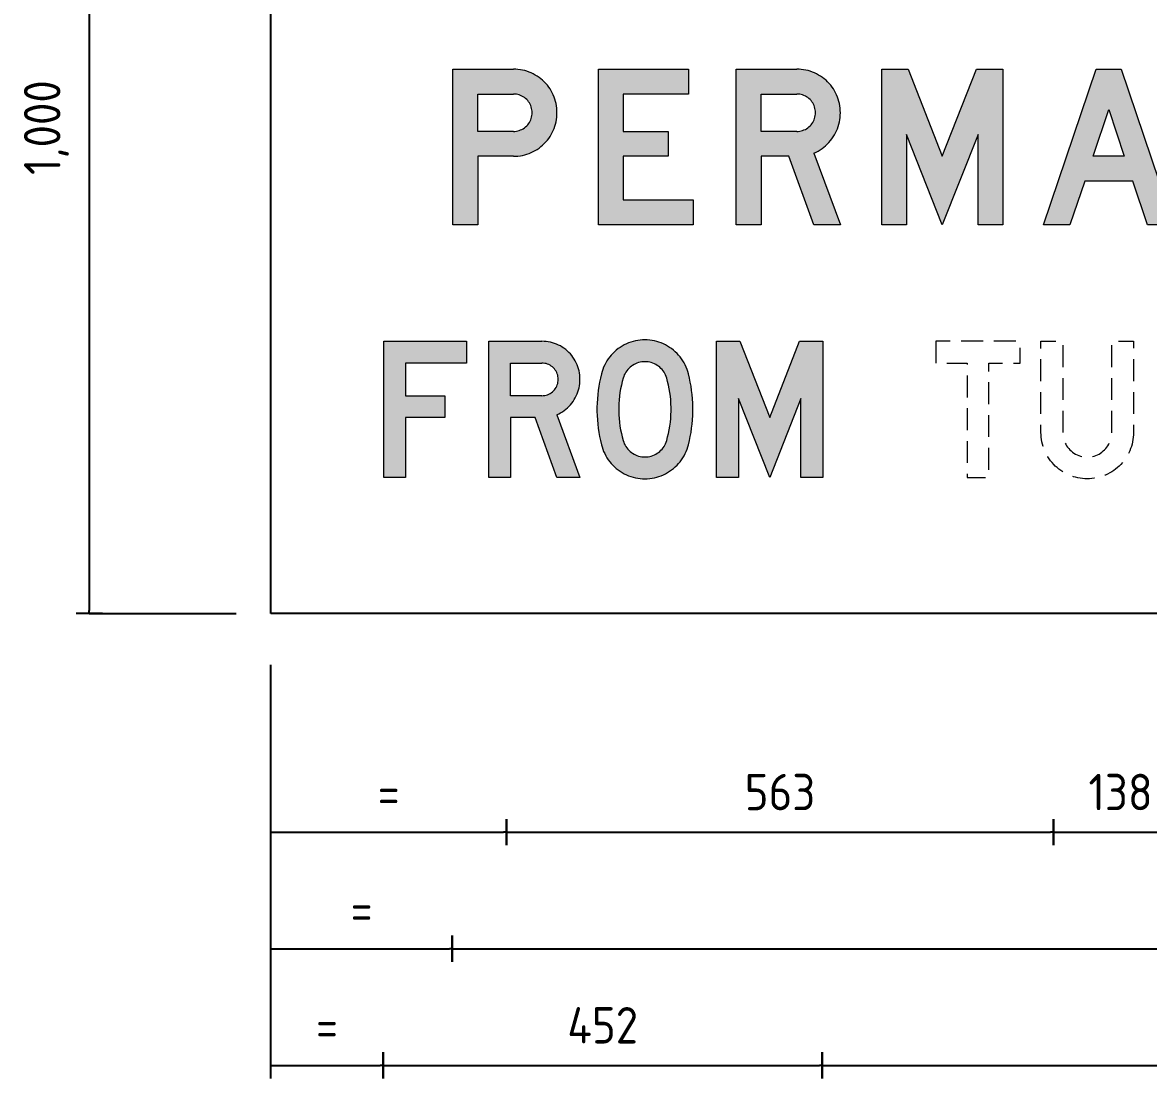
# Model space of a CAD drawing. Extents: x 0 to 420, y 0 to 297.
# Drawn here: x 94.7 to 171.9, y 147.6 to 220.1 of the extents above; entities that cross this region are included whole.
import ezdxf

# ---------------------------------------------------------------- set-up
doc = ezdxf.new("R2010")
doc.units = 0
doc.header["$LTSCALE"] = 12
doc.header["$MEASUREMENT"] = 0
doc.header["$PDSIZE"] = 4
doc.linetypes.add('HIDDEN2', pattern=[0.1875, 0.125, -0.0625])
doc.layers.get('0').update_dxf_attribs({"linetype": 'CONTINUOUS'})
doc.layers.get('DEFPOINTS').update_dxf_attribs({"linetype": 'CONTINUOUS'})
for name, color, linetype in [('L25', 1, 'CONTINUOUS'), ('L35', 3, 'CONTINUOUS'), ('T25', 1, 'CONTINUOUS')]:
    doc.layers.add(name, color=color, linetype=linetype)
doc.styles.add('ISO', font='iso')
doc.dimstyles.new('SIGNSDIM-15', dxfattribs={"dimtxt": 2.5, "dimasz": 0.2, "dimexe": 1.5, "dimexo": 2, "dimgap": 1.5, "dimtad": 1, "dimdec": 0, "dimlfac": 15, "dimrnd": 1, "dimdsep": 46, "dimlunit": 6, "dimtxsty": 'ISO', "dimblk": 'SGNDIM', "dimcen": 2.5, "dimse1": 1, "dimse2": 1, "dimadec": 0, "dimazin": 0, "dimtfac": 1, "dimtdec": 0, "dimtix": 1, "dimtmove": 0, "dimatfit": 3, "dimldrblk": 'SGNDIM', "dimfxl": 0, "dimtolj": 1, "dimtzin": 0, "dimarcsym": 0})

# ---------------------------------------------------------------- blocks, each defined once
blk = doc.blocks.new('SGNDIM')
for p, q in [((0, 4.5), (0, -4.5)), ((0, 0), (-1, 0))]:
    blk.add_line(p, q)
blk = doc.blocks.new('*D35')
at = {"layer": 'DEFPOINTS', "color": 0}
for p in [(143.294, 246.182), (99.294, 179.515), (143.294, 179.515)]:
    blk.add_point(p, dxfattribs=at)
at = {"layer": 'T25', "color": 0, "lineweight": -2}
blk.add_line((99.294, 245.982), (99.294, 179.715), dxfattribs=at)
at = {"layer": 'T25', "color": 0, "lineweight": -2, "xscale": 0.2, "yscale": 0.2, "zscale": 0.2}
for p, rotation in [((99.294, 246.182), 90), ((99.294, 179.515), 270)]:
    blk.add_blockref('SGNDIM', p, dxfattribs=dict(at, rotation=rotation))
at = {"layer": 'T25', "color": 0, "insert": (96.357, 212.849), "char_height": 2.5, "attachment_point": 5, "rotation": 90, "style": 'ISO'}
blk.add_mtext('\\A1;1,000', dxfattribs=at)
blk = doc.blocks.new('*D28')
at = {"layer": 'DEFPOINTS', "color": 0}
for p in [(111.75, 179.515), (127.912, 179.515), (127.912, 164.515)]:
    blk.add_point(p, dxfattribs=at)
at = {"layer": 'T25', "color": 0, "lineweight": -2}
blk.add_line((111.95, 164.515), (127.712, 164.515), dxfattribs=at)
at = {"layer": 'T25', "color": 0, "lineweight": -2, "xscale": 0.2, "yscale": 0.2, "zscale": 0.2, "rotation": 180}
blk.add_blockref('SGNDIM', (111.75, 164.515), dxfattribs=at)
at = {"layer": 'T25', "color": 0, "lineweight": -2, "xscale": 0.2, "yscale": 0.2, "zscale": 0.2}
blk.add_blockref('SGNDIM', (127.912, 164.515), dxfattribs=at)
at = {"layer": 'T25', "color": 0, "insert": (119.831, 167.265), "char_height": 2.5, "attachment_point": 5, "style": 'ISO'}
blk.add_mtext('\\A1;{\\Fiso;=}', dxfattribs=at)
blk = doc.blocks.new('*D25')
at = {"layer": 'DEFPOINTS', "color": 0}
for p in [(127.912, 179.515), (165.436, 179.515), (165.436, 164.515)]:
    blk.add_point(p, dxfattribs=at)
at = {"layer": 'T25', "color": 0, "lineweight": -2}
blk.add_line((128.112, 164.515), (165.236, 164.515), dxfattribs=at)
at = {"layer": 'T25', "color": 0, "lineweight": -2, "xscale": 0.2, "yscale": 0.2, "zscale": 0.2, "rotation": 180}
blk.add_blockref('SGNDIM', (127.912, 164.515), dxfattribs=at)
at = {"layer": 'T25', "color": 0, "lineweight": -2, "xscale": 0.2, "yscale": 0.2, "zscale": 0.2}
blk.add_blockref('SGNDIM', (165.436, 164.515), dxfattribs=at)
at = {"layer": 'T25', "color": 0, "insert": (146.674, 167.265), "char_height": 2.5, "attachment_point": 5, "style": 'ISO'}
blk.add_mtext('\\A1;563', dxfattribs=at)
blk = doc.blocks.new('*D30')
at = {"layer": 'DEFPOINTS', "color": 0}
for p in [(165.436, 179.515), (174.629, 179.515), (174.629, 164.515)]:
    blk.add_point(p, dxfattribs=at)
at = {"layer": 'T25', "color": 0, "lineweight": -2}
blk.add_line((165.636, 164.515), (174.429, 164.515), dxfattribs=at)
at = {"layer": 'T25', "color": 0, "lineweight": -2, "xscale": 0.2, "yscale": 0.2, "zscale": 0.2, "rotation": 180}
blk.add_blockref('SGNDIM', (165.436, 164.515), dxfattribs=at)
at = {"layer": 'T25', "color": 0, "lineweight": -2, "xscale": 0.2, "yscale": 0.2, "zscale": 0.2}
blk.add_blockref('SGNDIM', (174.629, 164.515), dxfattribs=at)
at = {"layer": 'T25', "color": 0, "insert": (170.033, 167.265), "char_height": 2.5, "attachment_point": 5, "style": 'ISO'}
blk.add_mtext('\\A1;138', dxfattribs=at)
blk = doc.blocks.new('*D27')
at = {"layer": 'DEFPOINTS', "color": 0}
for p in [(111.75, 179.515), (124.196, 179.515), (124.196, 156.515)]:
    blk.add_point(p, dxfattribs=at)
at = {"layer": 'T25', "color": 0, "lineweight": -2}
blk.add_line((111.95, 156.515), (123.996, 156.515), dxfattribs=at)
at = {"layer": 'T25', "color": 0, "lineweight": -2, "xscale": 0.2, "yscale": 0.2, "zscale": 0.2, "rotation": 180}
blk.add_blockref('SGNDIM', (111.75, 156.515), dxfattribs=at)
at = {"layer": 'T25', "color": 0, "lineweight": -2, "xscale": 0.2, "yscale": 0.2, "zscale": 0.2}
blk.add_blockref('SGNDIM', (124.196, 156.515), dxfattribs=at)
at = {"layer": 'T25', "color": 0, "insert": (117.973, 159.265), "char_height": 2.5, "attachment_point": 5, "style": 'ISO'}
blk.add_mtext('\\A1;{\\Fiso;=}', dxfattribs=at)
blk = doc.blocks.new('*D22')
at = {"layer": 'DEFPOINTS', "color": 0}
for p in [(124.196, 179.515), (232.637, 179.515), (232.637, 156.515)]:
    blk.add_point(p, dxfattribs=at)
at = {"layer": 'T25', "color": 0, "lineweight": -2}
blk.add_line((124.396, 156.515), (232.437, 156.515), dxfattribs=at)
at = {"layer": 'T25', "color": 0, "lineweight": -2, "xscale": 0.2, "yscale": 0.2, "zscale": 0.2, "rotation": 180}
blk.add_blockref('SGNDIM', (124.196, 156.515), dxfattribs=at)
at = {"layer": 'T25', "color": 0, "lineweight": -2, "xscale": 0.2, "yscale": 0.2, "zscale": 0.2}
blk.add_blockref('SGNDIM', (232.637, 156.515), dxfattribs=at)
at = {"layer": 'T25', "color": 0, "insert": (178.417, 159.453), "char_height": 2.5, "attachment_point": 5, "style": 'ISO'}
blk.add_mtext('\\A1;1,627', dxfattribs=at)
blk = doc.blocks.new('*D26')
at = {"layer": 'DEFPOINTS', "color": 0}
for p in [(111.75, 179.515), (119.449, 179.515), (119.449, 148.515)]:
    blk.add_point(p, dxfattribs=at)
at = {"layer": 'T25', "color": 0, "lineweight": -2}
blk.add_line((111.95, 148.515), (119.249, 148.515), dxfattribs=at)
at = {"layer": 'T25', "color": 0, "lineweight": -2, "xscale": 0.2, "yscale": 0.2, "zscale": 0.2, "rotation": 180}
blk.add_blockref('SGNDIM', (111.75, 148.515), dxfattribs=at)
at = {"layer": 'T25', "color": 0, "lineweight": -2, "xscale": 0.2, "yscale": 0.2, "zscale": 0.2}
blk.add_blockref('SGNDIM', (119.449, 148.515), dxfattribs=at)
at = {"layer": 'T25', "color": 0, "insert": (115.599, 151.265), "char_height": 2.5, "attachment_point": 5, "style": 'ISO'}
blk.add_mtext('\\A1;{\\Fiso;=}', dxfattribs=at)
blk = doc.blocks.new('*D24')
at = {"layer": 'DEFPOINTS', "color": 0}
for p in [(119.449, 179.515), (149.57, 179.515), (149.57, 148.515)]:
    blk.add_point(p, dxfattribs=at)
at = {"layer": 'T25', "color": 0, "lineweight": -2}
blk.add_line((119.649, 148.515), (149.37, 148.515), dxfattribs=at)
at = {"layer": 'T25', "color": 0, "lineweight": -2, "xscale": 0.2, "yscale": 0.2, "zscale": 0.2, "rotation": 180}
blk.add_blockref('SGNDIM', (119.449, 148.515), dxfattribs=at)
at = {"layer": 'T25', "color": 0, "lineweight": -2, "xscale": 0.2, "yscale": 0.2, "zscale": 0.2}
blk.add_blockref('SGNDIM', (149.57, 148.515), dxfattribs=at)
at = {"layer": 'T25', "color": 0, "insert": (134.51, 151.265), "char_height": 2.5, "attachment_point": 5, "style": 'ISO'}
blk.add_mtext('\\A1;452', dxfattribs=at)
blk = doc.blocks.new('*D29')
at = {"layer": 'DEFPOINTS', "color": 0}
for p in [(149.57, 179.515), (237.385, 148.515), (237.385, 148.515)]:
    blk.add_point(p, dxfattribs=at)
at = {"layer": 'T25', "color": 0, "lineweight": -2}
blk.add_line((149.77, 148.515), (237.185, 148.515), dxfattribs=at)
at = {"layer": 'T25', "color": 0, "lineweight": -2, "xscale": 0.2, "yscale": 0.2, "zscale": 0.2, "rotation": 180}
blk.add_blockref('SGNDIM', (149.57, 148.515), dxfattribs=at)
at = {"layer": 'T25', "color": 0, "lineweight": -2, "xscale": 0.2, "yscale": 0.2, "zscale": 0.2}
blk.add_blockref('SGNDIM', (237.385, 148.515), dxfattribs=at)
at = {"layer": 'T25', "color": 0, "insert": (193.477, 151.265), "char_height": 2.5, "attachment_point": 5, "style": 'ISO'}
blk.add_mtext('\\A1;{\\Fiso;VARIES}', dxfattribs=at)

msp = doc.modelspace()

# ---------------------------------------------------------------- hatches: boundary and pattern name
at = {"layer": 'L25'}
h = msp.add_hatch(color=256, dxfattribs=at)
h.paths.add_polyline_path([(134.212, 216.856), (140.396, 216.856), (140.396, 215.146), (135.922, 215.146), (135.922, 212.59), (139.008, 212.59), (139.008, 210.88), (135.922, 210.88), (135.922, 207.895), (140.718, 207.895), (140.718, 206.185), (134.212, 206.185)])
h.paths.add_polyline_path([(153.647, 216.856), (155.458, 216.856), (157.805, 210.88), (160.153, 216.856), (161.964, 216.856), (161.964, 206.185), (160.26, 206.185), (160.26, 212.376), (157.805, 206.185), (155.356, 212.376), (155.356, 206.185), (153.647, 206.185)])
h.paths.add_polyline_path([(170.287, 210.88), (168.154, 210.88), (169.22, 214.079)], flags=16)
h.paths.add_polyline_path([(164.746, 206.185), (168.368, 216.856), (170.072, 216.856), (173.695, 206.185), (171.884, 206.185), (170.871, 209.176), (167.57, 209.176), (166.557, 206.185)])
h.paths.add_polyline_path([(176.477, 216.856), (178.294, 216.856), (181.917, 209.706), (181.917, 216.856), (183.621, 216.856), (183.621, 206.185), (181.809, 206.185), (178.187, 213.335), (178.187, 206.185), (176.477, 206.185)])
h.paths.add_polyline_path([(187.309, 216.856), (193.493, 216.856), (193.493, 215.146), (189.018, 215.146), (189.018, 212.59), (192.105, 212.59), (192.105, 210.88), (189.018, 210.88), (189.018, 207.895), (193.815, 207.895), (193.815, 206.185), (187.309, 206.185)])
h.paths.add_polyline_path([(196.764, 216.856), (198.575, 216.856), (202.203, 209.706), (202.203, 216.856), (203.907, 216.856), (203.907, 206.185), (202.096, 206.185), (198.468, 213.335), (198.468, 206.185), (196.764, 206.185)])
h.paths.add_polyline_path([(206.517, 216.856), (206.517, 215.146), (208.971, 215.146), (208.971, 206.185), (210.675, 206.185), (210.675, 215.146), (213.124, 215.146), (213.124, 216.856)])
h.paths.add_polyline_path([(215.632, 216.856), (217.336, 216.856), (217.336, 207.895), (222.132, 207.895), (222.132, 206.185), (215.632, 206.185)])
h.paths.add_polyline_path([(223.664, 216.856), (225.689, 216.856), (228.144, 212.906), (230.593, 216.856), (232.618, 216.856), (228.996, 210.987), (228.996, 206.185), (227.292, 206.185), (227.292, 210.987)])
h.paths.add_polyline_path([(128.391, 212.59), (125.942, 212.59), (125.942, 215.146), (128.391, 215.146), (128.492, 215.146), (128.594, 215.134), (128.689, 215.116), (128.784, 215.086), (128.88, 215.051), (128.975, 215.009), (129.058, 214.961), (129.142, 214.908), (129.225, 214.842), (129.297, 214.777), (129.368, 214.699), (129.428, 214.622), (129.481, 214.538), (129.535, 214.449), (129.577, 214.359), (129.606, 214.264), (129.636, 214.169), (129.654, 214.068), (129.666, 213.966), (129.672, 213.865), (129.666, 213.77), (129.654, 213.668), (129.636, 213.567), (129.606, 213.472), (129.577, 213.376), (129.535, 213.287), (129.481, 213.198), (129.428, 213.114), (129.368, 213.037), (129.297, 212.959), (129.225, 212.894), (129.142, 212.828), (129.058, 212.775), (128.975, 212.727), (128.88, 212.685), (128.784, 212.65), (128.689, 212.62), (128.594, 212.602), (128.492, 212.59)], flags=16)
h.paths.add_polyline_path([(128.391, 210.88), (125.942, 210.88), (125.942, 206.185), (124.232, 206.185), (124.232, 216.856), (128.391, 216.856), (128.546, 216.85), (128.701, 216.838), (128.862, 216.82), (129.011, 216.79), (129.166, 216.755), (129.315, 216.713), (129.463, 216.659), (129.606, 216.6), (129.749, 216.534), (129.886, 216.457), (130.018, 216.379), (130.149, 216.29), (130.274, 216.195), (130.393, 216.093), (130.506, 215.986), (130.613, 215.873), (130.715, 215.754), (130.81, 215.629), (130.899, 215.497), (130.983, 215.366), (131.054, 215.223), (131.12, 215.086), (131.179, 214.937), (131.233, 214.794), (131.275, 214.64), (131.31, 214.491), (131.34, 214.336), (131.358, 214.181), (131.37, 214.026), (131.376, 213.865), (131.37, 213.71), (131.358, 213.555), (131.34, 213.4), (131.31, 213.245), (131.275, 213.09), (131.233, 212.942), (131.179, 212.793), (131.12, 212.65), (131.054, 212.507), (130.983, 212.37), (130.899, 212.238), (130.81, 212.107), (130.715, 211.982), (130.613, 211.863), (130.506, 211.75), (130.393, 211.643), (130.274, 211.541), (130.149, 211.446), (130.018, 211.357), (129.886, 211.279), (129.749, 211.202), (129.606, 211.136), (129.463, 211.077), (129.315, 211.023), (129.166, 210.981), (129.011, 210.946), (128.862, 210.916), (128.701, 210.898), (128.546, 210.886)])
h.paths.add_polyline_path([(147.826, 212.59), (145.371, 212.59), (145.371, 215.146), (147.826, 215.146), (147.927, 215.146), (148.028, 215.134), (148.124, 215.116), (148.219, 215.086), (148.314, 215.051), (148.41, 215.009), (148.493, 214.961), (148.576, 214.908), (148.66, 214.842), (148.731, 214.777), (148.803, 214.699), (148.862, 214.622), (148.916, 214.538), (148.97, 214.449), (149.011, 214.359), (149.041, 214.264), (149.071, 214.169), (149.089, 214.068), (149.101, 213.966), (149.107, 213.865), (149.101, 213.77), (149.089, 213.668), (149.071, 213.567), (149.041, 213.472), (149.011, 213.376), (148.97, 213.287), (148.916, 213.198), (148.862, 213.114), (148.803, 213.037), (148.731, 212.959), (148.66, 212.894), (148.576, 212.828), (148.493, 212.775), (148.41, 212.727), (148.314, 212.685), (148.219, 212.65), (148.124, 212.62), (148.028, 212.602), (147.927, 212.59)], flags=16)
h.paths.add_polyline_path([(148.999, 211.095), (150.811, 206.185), (148.999, 206.185), (147.289, 210.88), (145.371, 210.88), (145.371, 206.185), (143.667, 206.185), (143.667, 216.856), (147.826, 216.856), (147.981, 216.85), (148.135, 216.838), (148.29, 216.82), (148.445, 216.79), (148.6, 216.755), (148.749, 216.713), (148.898, 216.659), (149.041, 216.6), (149.184, 216.534), (149.321, 216.457), (149.452, 216.379), (149.583, 216.29), (149.708, 216.195), (149.828, 216.093), (149.941, 215.986), (150.048, 215.873), (150.149, 215.754), (150.245, 215.629), (150.334, 215.497), (150.417, 215.366), (150.489, 215.223), (150.554, 215.086), (150.614, 214.937), (150.668, 214.794), (150.709, 214.64), (150.745, 214.491), (150.775, 214.336), (150.793, 214.181), (150.805, 214.026), (150.811, 213.865), (150.805, 213.71), (150.793, 213.549), (150.775, 213.388), (150.745, 213.233), (150.709, 213.079), (150.662, 212.924), (150.608, 212.775), (150.548, 212.632), (150.477, 212.483), (150.399, 212.346), (150.316, 212.209), (150.227, 212.078), (150.131, 211.953), (150.024, 211.833), (149.917, 211.714), (149.798, 211.607), (149.679, 211.506), (149.553, 211.41), (149.416, 211.321), (149.285, 211.238), (149.142, 211.16)])
h = msp.add_hatch(color=256, dxfattribs=at)
h.paths.add_polyline_path([(119.49, 198.19), (125.18, 198.19), (125.18, 196.694), (120.979, 196.694), (120.979, 194.454), (123.684, 194.454), (123.684, 192.965), (120.979, 192.965), (120.979, 188.854), (119.49, 188.854)])
h.paths.add_polyline_path([(142.327, 198.19), (143.911, 198.19), (145.967, 192.965), (148.016, 198.19), (149.601, 198.19), (149.601, 188.854), (148.112, 188.854), (148.112, 194.27), (145.967, 188.854), (143.822, 194.27), (143.822, 188.854), (142.327, 188.854)])
h.paths.add_polyline_path([(130.339, 194.454), (128.194, 194.454), (128.194, 196.694), (130.339, 196.694), (130.435, 196.688), (130.536, 196.676), (130.631, 196.659), (130.721, 196.629), (130.816, 196.593), (130.899, 196.545), (130.983, 196.492), (131.06, 196.432), (131.132, 196.367), (131.197, 196.295), (131.257, 196.218), (131.31, 196.134), (131.358, 196.051), (131.394, 195.962), (131.424, 195.866), (131.441, 195.771), (131.453, 195.676), (131.459, 195.574), (131.453, 195.479), (131.441, 195.378), (131.424, 195.282), (131.394, 195.193), (131.358, 195.104), (131.31, 195.014), (131.257, 194.931), (131.197, 194.853), (131.132, 194.782), (131.06, 194.716), (130.983, 194.657), (130.899, 194.603), (130.816, 194.555), (130.721, 194.52), (130.631, 194.49), (130.536, 194.472), (130.435, 194.46)], flags=16)
h.paths.add_polyline_path([(131.364, 193.149), (132.949, 188.854), (131.364, 188.854), (129.875, 192.965), (128.194, 192.965), (128.194, 188.854), (126.705, 188.854), (126.705, 198.19), (130.339, 198.19), (130.488, 198.184), (130.631, 198.172), (130.78, 198.154), (130.923, 198.124), (131.066, 198.089), (131.203, 198.047), (131.34, 197.993), (131.477, 197.934), (131.608, 197.868), (131.733, 197.791), (131.853, 197.713), (131.972, 197.624), (132.085, 197.528), (132.192, 197.427), (132.293, 197.32), (132.383, 197.207), (132.472, 197.094), (132.556, 196.968), (132.627, 196.843), (132.699, 196.712), (132.758, 196.575), (132.806, 196.438), (132.853, 196.301), (132.889, 196.158), (132.919, 196.015), (132.937, 195.866), (132.949, 195.723), (132.949, 195.574), (132.949, 195.431), (132.937, 195.282), (132.913, 195.139), (132.889, 194.996), (132.853, 194.853), (132.812, 194.716), (132.758, 194.579), (132.699, 194.442), (132.633, 194.311), (132.562, 194.186), (132.478, 194.061), (132.395, 193.948), (132.299, 193.835), (132.204, 193.727), (132.097, 193.626), (131.99, 193.531), (131.87, 193.441), (131.751, 193.358), (131.626, 193.28), (131.495, 193.209)])
h.paths.add_polyline_path([(137.405, 196.79), (137.298, 196.784), (137.185, 196.772), (137.078, 196.754), (136.97, 196.724), (136.863, 196.688), (136.762, 196.647), (136.661, 196.593), (136.565, 196.539), (136.476, 196.474), (136.392, 196.408), (136.309, 196.331), (136.232, 196.248), (136.166, 196.164), (136.101, 196.069), (136.041, 195.973), (135.993, 195.878), (135.952, 195.771), (135.916, 195.67), (135.85, 195.419), (135.791, 195.175), (135.737, 194.919), (135.695, 194.669), (135.666, 194.418), (135.636, 194.162), (135.618, 193.906), (135.612, 193.65), (135.612, 193.394), (135.618, 193.138), (135.636, 192.881), (135.666, 192.631), (135.695, 192.375), (135.737, 192.125), (135.791, 191.868), (135.85, 191.624), (135.916, 191.374), (135.952, 191.273), (135.993, 191.165), (136.041, 191.07), (136.101, 190.975), (136.166, 190.879), (136.232, 190.796), (136.309, 190.713), (136.392, 190.635), (136.476, 190.57), (136.565, 190.504), (136.661, 190.45), (136.762, 190.397), (136.863, 190.355), (136.97, 190.319), (137.078, 190.29), (137.185, 190.272), (137.298, 190.26), (137.405, 190.254), (137.519, 190.26), (137.632, 190.272), (137.739, 190.29), (137.846, 190.319), (137.953, 190.355), (138.055, 190.397), (138.15, 190.45), (138.245, 190.504), (138.341, 190.57), (138.424, 190.635), (138.508, 190.713), (138.585, 190.796), (138.651, 190.879), (138.716, 190.975), (138.77, 191.07), (138.823, 191.165), (138.865, 191.273), (138.901, 191.374), (138.966, 191.624), (139.026, 191.868), (139.074, 192.125), (139.121, 192.375), (139.151, 192.631), (139.175, 192.881), (139.193, 193.138), (139.205, 193.394), (139.205, 193.65), (139.193, 193.906), (139.175, 194.162), (139.151, 194.418), (139.121, 194.669), (139.074, 194.919), (139.026, 195.175), (138.966, 195.419), (138.901, 195.67), (138.865, 195.771), (138.823, 195.878), (138.77, 195.973), (138.716, 196.069), (138.651, 196.164), (138.585, 196.248), (138.508, 196.331), (138.424, 196.408), (138.341, 196.474), (138.245, 196.539), (138.15, 196.593), (138.055, 196.647), (137.953, 196.688), (137.846, 196.724), (137.739, 196.754), (137.632, 196.772), (137.519, 196.784)], flags=16)
h.paths.add_polyline_path([(137.405, 198.279), (137.244, 198.279), (137.084, 198.267), (136.917, 198.243), (136.762, 198.214), (136.601, 198.178), (136.446, 198.13), (136.291, 198.077), (136.136, 198.011), (135.993, 197.94), (135.85, 197.862), (135.713, 197.773), (135.576, 197.683), (135.445, 197.582), (135.326, 197.475), (135.207, 197.362), (135.094, 197.242), (134.992, 197.117), (134.897, 196.986), (134.802, 196.849), (134.718, 196.706), (134.647, 196.563), (134.575, 196.414), (134.516, 196.259), (134.468, 196.105), (134.42, 195.95), (134.355, 195.67), (134.295, 195.384), (134.248, 195.104), (134.206, 194.818), (134.17, 194.532), (134.146, 194.24), (134.128, 193.954), (134.117, 193.668), (134.117, 193.376), (134.128, 193.09), (134.146, 192.804), (134.17, 192.512), (134.206, 192.226), (134.248, 191.94), (134.295, 191.66), (134.355, 191.374), (134.42, 191.094), (134.468, 190.939), (134.516, 190.784), (134.575, 190.629), (134.647, 190.48), (134.718, 190.337), (134.802, 190.194), (134.897, 190.057), (134.992, 189.926), (135.094, 189.801), (135.207, 189.682), (135.326, 189.569), (135.445, 189.461), (135.576, 189.36), (135.713, 189.271), (135.85, 189.181), (135.993, 189.104), (136.136, 189.033), (136.291, 188.967), (136.446, 188.913), (136.601, 188.866), (136.762, 188.83), (136.917, 188.8), (137.084, 188.776), (137.244, 188.764), (137.405, 188.764), (137.572, 188.764), (137.733, 188.776), (137.894, 188.8), (138.055, 188.83), (138.216, 188.866), (138.37, 188.913), (138.525, 188.967), (138.674, 189.033), (138.823, 189.104), (138.966, 189.181), (139.103, 189.271), (139.24, 189.36), (139.365, 189.461), (139.491, 189.569), (139.61, 189.682), (139.717, 189.801), (139.824, 189.926), (139.92, 190.057), (140.009, 190.194), (140.092, 190.337), (140.17, 190.48), (140.235, 190.629), (140.295, 190.784), (140.349, 190.939), (140.39, 191.094), (140.462, 191.374), (140.521, 191.66), (140.569, 191.94), (140.611, 192.226), (140.646, 192.512), (140.67, 192.804), (140.688, 193.09), (140.694, 193.376), (140.694, 193.668), (140.688, 193.954), (140.67, 194.24), (140.646, 194.532), (140.611, 194.818), (140.569, 195.104), (140.521, 195.384), (140.462, 195.67), (140.39, 195.95), (140.349, 196.105), (140.295, 196.259), (140.235, 196.414), (140.17, 196.563), (140.092, 196.706), (140.009, 196.849), (139.92, 196.986), (139.824, 197.117), (139.717, 197.242), (139.61, 197.362), (139.491, 197.475), (139.365, 197.582), (139.24, 197.683), (139.103, 197.773), (138.966, 197.862), (138.823, 197.94), (138.674, 198.011), (138.525, 198.077), (138.37, 198.13), (138.216, 198.178), (138.055, 198.214), (137.894, 198.243), (137.733, 198.267), (137.572, 198.279)])

# ---------------------------------------------------------------- linework, layer by layer
at = {"color": 3, "lineweight": 0}
for points in [[(124.232, 216.856), (128.391, 216.856)], [(128.391, 210.88), (125.942, 210.88), (125.942, 206.185), (124.232, 206.185), (124.232, 216.856)], [(131.376, 213.865), (131.37, 214.026), (131.358, 214.181), (131.34, 214.336), (131.31, 214.491), (131.275, 214.64), (131.233, 214.794), (131.179, 214.937), (131.12, 215.086), (131.054, 215.223), (130.983, 215.366), (130.899, 215.497), (130.81, 215.629), (130.715, 215.754), (130.613, 215.873), (130.506, 215.986), (130.393, 216.093), (130.274, 216.195), (130.149, 216.29), (130.018, 216.379), (129.886, 216.457), (129.749, 216.534), (129.606, 216.6), (129.463, 216.659), (129.315, 216.713), (129.166, 216.755), (129.011, 216.79), (128.862, 216.82), (128.701, 216.838), (128.546, 216.85), (128.391, 216.856)], [(134.212, 216.856), (140.396, 216.856), (140.396, 215.146), (135.922, 215.146), (135.922, 212.59), (139.008, 212.59), (139.008, 210.88), (135.922, 210.88), (135.922, 207.895), (140.718, 207.895), (140.718, 206.185), (134.212, 206.185), (134.212, 216.856), (134.212, 216.856)], [(143.667, 216.856), (147.826, 216.856)], [(148.999, 211.095), (150.811, 206.185), (148.999, 206.185), (147.289, 210.88), (145.371, 210.88), (145.371, 206.185), (143.667, 206.185), (143.667, 216.856)], [(150.811, 213.865), (150.805, 214.026), (150.793, 214.181), (150.775, 214.336), (150.745, 214.491), (150.709, 214.64), (150.668, 214.794), (150.614, 214.937), (150.554, 215.086), (150.489, 215.223), (150.417, 215.366), (150.334, 215.497), (150.245, 215.629), (150.149, 215.754), (150.048, 215.873), (149.941, 215.986), (149.828, 216.093), (149.708, 216.195), (149.583, 216.29), (149.452, 216.379), (149.321, 216.457), (149.184, 216.534), (149.041, 216.6), (148.898, 216.659), (148.749, 216.713), (148.6, 216.755), (148.445, 216.79), (148.29, 216.82), (148.135, 216.838), (147.981, 216.85), (147.826, 216.856)], [(153.647, 216.856), (155.458, 216.856), (157.805, 210.88), (160.153, 216.856), (161.964, 216.856), (161.964, 206.185), (160.26, 206.185), (160.26, 212.376), (157.805, 206.185), (155.356, 212.376), (155.356, 206.185), (153.647, 206.185), (153.647, 216.856), (153.647, 216.856)], [(164.746, 206.185), (168.368, 216.856), (170.072, 216.856), (173.695, 206.185), (171.884, 206.185), (170.871, 209.176), (167.57, 209.176), (166.557, 206.185), (164.746, 206.185), (164.746, 206.185)], [(125.942, 215.146), (128.391, 215.146)], [(128.391, 212.59), (125.942, 212.59), (125.942, 215.146)], [(129.672, 213.865), (129.666, 213.966), (129.654, 214.068), (129.636, 214.169), (129.606, 214.264), (129.577, 214.359), (129.535, 214.449), (129.481, 214.538), (129.428, 214.622), (129.368, 214.699), (129.297, 214.777), (129.225, 214.842), (129.142, 214.908), (129.058, 214.961), (128.975, 215.009), (128.88, 215.051), (128.784, 215.086), (128.689, 215.116), (128.594, 215.134), (128.492, 215.146), (128.391, 215.146)], [(145.371, 215.146), (147.826, 215.146)], [(147.826, 212.59), (145.371, 212.59), (145.371, 215.146)], [(149.107, 213.865), (149.101, 213.966), (149.089, 214.068), (149.071, 214.169), (149.041, 214.264), (149.011, 214.359), (148.97, 214.449), (148.916, 214.538), (148.862, 214.622), (148.803, 214.699), (148.731, 214.777), (148.66, 214.842), (148.576, 214.908), (148.493, 214.961), (148.41, 215.009), (148.314, 215.051), (148.219, 215.086), (148.124, 215.116), (148.028, 215.134), (147.927, 215.146), (147.826, 215.146)], [(170.287, 210.88), (168.154, 210.88), (169.22, 214.079), (170.287, 210.88), (170.287, 210.88)], [(128.391, 210.88), (128.546, 210.886), (128.701, 210.898), (128.862, 210.916), (129.011, 210.946), (129.166, 210.981), (129.315, 211.023), (129.463, 211.077), (129.606, 211.136), (129.749, 211.202), (129.886, 211.279), (130.018, 211.357), (130.149, 211.446), (130.274, 211.541), (130.393, 211.643), (130.506, 211.75), (130.613, 211.863), (130.715, 211.982), (130.81, 212.107), (130.899, 212.238), (130.983, 212.37), (131.054, 212.507), (131.12, 212.65), (131.179, 212.793), (131.233, 212.942), (131.275, 213.09), (131.31, 213.245), (131.34, 213.4), (131.358, 213.555), (131.37, 213.71), (131.376, 213.865)], [(128.391, 212.59), (128.492, 212.59), (128.594, 212.602), (128.689, 212.62), (128.784, 212.65), (128.88, 212.685), (128.975, 212.727), (129.058, 212.775), (129.142, 212.828), (129.225, 212.894), (129.297, 212.959), (129.368, 213.037), (129.428, 213.114), (129.481, 213.198), (129.535, 213.287), (129.577, 213.376), (129.606, 213.472), (129.636, 213.567), (129.654, 213.668), (129.666, 213.77), (129.672, 213.865)], [(147.826, 212.59), (147.927, 212.59), (148.028, 212.602), (148.124, 212.62), (148.219, 212.65), (148.314, 212.685), (148.41, 212.727), (148.493, 212.775), (148.576, 212.828), (148.66, 212.894), (148.731, 212.959), (148.803, 213.037), (148.862, 213.114), (148.916, 213.198), (148.97, 213.287), (149.011, 213.376), (149.041, 213.472), (149.071, 213.567), (149.089, 213.668), (149.101, 213.77), (149.107, 213.865)], [(148.999, 211.095), (149.142, 211.16), (149.285, 211.238), (149.416, 211.321), (149.553, 211.41), (149.679, 211.506), (149.798, 211.607), (149.917, 211.714), (150.024, 211.833), (150.131, 211.953), (150.227, 212.078), (150.316, 212.209), (150.399, 212.346), (150.477, 212.483), (150.548, 212.632), (150.608, 212.775), (150.662, 212.924), (150.709, 213.079), (150.745, 213.233), (150.775, 213.388), (150.793, 213.549), (150.805, 213.71), (150.811, 213.865)], [(119.49, 198.19), (125.18, 198.19), (125.18, 196.694), (120.979, 196.694), (120.979, 194.454), (123.684, 194.454), (123.684, 192.965), (120.979, 192.965), (120.979, 188.854), (119.49, 188.854), (119.49, 198.19), (119.49, 198.19)], [(126.705, 198.19), (130.339, 198.19)], [(131.364, 193.149), (132.949, 188.854), (131.364, 188.854), (129.875, 192.965), (128.194, 192.965), (128.194, 188.854), (126.705, 188.854), (126.705, 198.19)], [(132.949, 195.574), (132.949, 195.723), (132.937, 195.866), (132.919, 196.015), (132.889, 196.158), (132.853, 196.301), (132.806, 196.438), (132.758, 196.575), (132.699, 196.712), (132.627, 196.843), (132.556, 196.968), (132.472, 197.094), (132.383, 197.207), (132.293, 197.32), (132.192, 197.427), (132.085, 197.528), (131.972, 197.624), (131.853, 197.713), (131.733, 197.791), (131.608, 197.868), (131.477, 197.934), (131.34, 197.993), (131.203, 198.047), (131.066, 198.089), (130.923, 198.124), (130.78, 198.154), (130.631, 198.172), (130.488, 198.184), (130.339, 198.19)], [(137.405, 198.279), (137.244, 198.279), (137.084, 198.267), (136.917, 198.243), (136.762, 198.214), (136.601, 198.178), (136.446, 198.13), (136.291, 198.077), (136.136, 198.011), (135.993, 197.94), (135.85, 197.862), (135.713, 197.773), (135.576, 197.683), (135.445, 197.582), (135.326, 197.475), (135.207, 197.362), (135.094, 197.242), (134.992, 197.117), (134.897, 196.986), (134.802, 196.849), (134.718, 196.706), (134.647, 196.563), (134.575, 196.414), (134.516, 196.259), (134.468, 196.105), (134.42, 195.95)], [(140.39, 195.95), (140.349, 196.105), (140.295, 196.259), (140.235, 196.414), (140.17, 196.563), (140.092, 196.706), (140.009, 196.849), (139.92, 196.986), (139.824, 197.117), (139.717, 197.242), (139.61, 197.362), (139.491, 197.475), (139.365, 197.582), (139.24, 197.683), (139.103, 197.773), (138.966, 197.862), (138.823, 197.94), (138.674, 198.011), (138.525, 198.077), (138.37, 198.13), (138.216, 198.178), (138.055, 198.214), (137.894, 198.243), (137.733, 198.267), (137.572, 198.279), (137.405, 198.279)], [(142.327, 198.19), (143.911, 198.19), (145.967, 192.965), (148.016, 198.19), (149.601, 198.19), (149.601, 188.854), (148.112, 188.854), (148.112, 194.27), (145.967, 188.854), (143.822, 194.27), (143.822, 188.854), (142.327, 188.854), (142.327, 198.19), (142.327, 198.19)], [(128.194, 196.694), (130.339, 196.694)], [(130.339, 194.454), (128.194, 194.454), (128.194, 196.694)], [(131.459, 195.574), (131.453, 195.676), (131.441, 195.771), (131.424, 195.866), (131.394, 195.962), (131.358, 196.051), (131.31, 196.134), (131.257, 196.218), (131.197, 196.295), (131.132, 196.367), (131.06, 196.432), (130.983, 196.492), (130.899, 196.545), (130.816, 196.593), (130.721, 196.629), (130.631, 196.659), (130.536, 196.676), (130.435, 196.688), (130.339, 196.694)], [(137.405, 196.79), (137.298, 196.784), (137.185, 196.772), (137.078, 196.754), (136.97, 196.724), (136.863, 196.688), (136.762, 196.647), (136.661, 196.593), (136.565, 196.539), (136.476, 196.474), (136.392, 196.408), (136.309, 196.331), (136.232, 196.248), (136.166, 196.164), (136.101, 196.069), (136.041, 195.973), (135.993, 195.878), (135.952, 195.771), (135.916, 195.67)], [(138.901, 195.67), (138.865, 195.771), (138.823, 195.878), (138.77, 195.973), (138.716, 196.069), (138.651, 196.164), (138.585, 196.248), (138.508, 196.331), (138.424, 196.408), (138.341, 196.474), (138.245, 196.539), (138.15, 196.593), (138.055, 196.647), (137.953, 196.688), (137.846, 196.724), (137.739, 196.754), (137.632, 196.772), (137.519, 196.784), (137.405, 196.79)], [(130.339, 194.454), (130.435, 194.46), (130.536, 194.472), (130.631, 194.49), (130.721, 194.52), (130.816, 194.555), (130.899, 194.603), (130.983, 194.657), (131.06, 194.716), (131.132, 194.782), (131.197, 194.853), (131.257, 194.931), (131.31, 195.014), (131.358, 195.104), (131.394, 195.193), (131.424, 195.282), (131.441, 195.378), (131.453, 195.479), (131.459, 195.574)], [(131.364, 193.149), (131.495, 193.209), (131.626, 193.28), (131.751, 193.358), (131.87, 193.441), (131.99, 193.531), (132.097, 193.626), (132.204, 193.727), (132.299, 193.835), (132.395, 193.948), (132.478, 194.061), (132.562, 194.186), (132.633, 194.311), (132.699, 194.442), (132.758, 194.579), (132.812, 194.716), (132.853, 194.853), (132.889, 194.996), (132.913, 195.139), (132.937, 195.282), (132.949, 195.431), (132.949, 195.574)], [(134.42, 195.95), (134.355, 195.67), (134.295, 195.384), (134.248, 195.104), (134.206, 194.818), (134.17, 194.532), (134.146, 194.24), (134.128, 193.954), (134.117, 193.668), (134.117, 193.376), (134.128, 193.09), (134.146, 192.804), (134.17, 192.512), (134.206, 192.226), (134.248, 191.94), (134.295, 191.66), (134.355, 191.374), (134.42, 191.094)], [(135.916, 195.67), (135.85, 195.419), (135.791, 195.175), (135.737, 194.919), (135.695, 194.669), (135.666, 194.418), (135.636, 194.162), (135.618, 193.906), (135.612, 193.65), (135.612, 193.394), (135.618, 193.138), (135.636, 192.881), (135.666, 192.631), (135.695, 192.375), (135.737, 192.125), (135.791, 191.868), (135.85, 191.624), (135.916, 191.374)], [(138.901, 191.374), (138.966, 191.624), (139.026, 191.868), (139.074, 192.125), (139.121, 192.375), (139.151, 192.631), (139.175, 192.881), (139.193, 193.138), (139.205, 193.394), (139.205, 193.65), (139.193, 193.906), (139.175, 194.162), (139.151, 194.418), (139.121, 194.669), (139.074, 194.919), (139.026, 195.175), (138.966, 195.419), (138.901, 195.67)], [(140.39, 191.094), (140.462, 191.374), (140.521, 191.66), (140.569, 191.94), (140.611, 192.226), (140.646, 192.512), (140.67, 192.804), (140.688, 193.09), (140.694, 193.376), (140.694, 193.668), (140.688, 193.954), (140.67, 194.24), (140.646, 194.532), (140.611, 194.818), (140.569, 195.104), (140.521, 195.384), (140.462, 195.67), (140.39, 195.95)], [(134.42, 191.094), (134.468, 190.939), (134.516, 190.784), (134.575, 190.629), (134.647, 190.48), (134.718, 190.337), (134.802, 190.194), (134.897, 190.057), (134.992, 189.926), (135.094, 189.801), (135.207, 189.682), (135.326, 189.569), (135.445, 189.461), (135.576, 189.36), (135.713, 189.271), (135.85, 189.181), (135.993, 189.104), (136.136, 189.033), (136.291, 188.967), (136.446, 188.913), (136.601, 188.866), (136.762, 188.83), (136.917, 188.8), (137.084, 188.776), (137.244, 188.764), (137.405, 188.764)], [(135.916, 191.374), (135.952, 191.273), (135.993, 191.165), (136.041, 191.07), (136.101, 190.975), (136.166, 190.879), (136.232, 190.796), (136.309, 190.713), (136.392, 190.635), (136.476, 190.57), (136.565, 190.504), (136.661, 190.45), (136.762, 190.397), (136.863, 190.355), (136.97, 190.319), (137.078, 190.29), (137.185, 190.272), (137.298, 190.26), (137.405, 190.254)], [(137.405, 190.254), (137.519, 190.26), (137.632, 190.272), (137.739, 190.29), (137.846, 190.319), (137.953, 190.355), (138.055, 190.397), (138.15, 190.45), (138.245, 190.504), (138.341, 190.57), (138.424, 190.635), (138.508, 190.713), (138.585, 190.796), (138.651, 190.879), (138.716, 190.975), (138.77, 191.07), (138.823, 191.165), (138.865, 191.273), (138.901, 191.374)], [(137.405, 188.764), (137.572, 188.764), (137.733, 188.776), (137.894, 188.8), (138.055, 188.83), (138.216, 188.866), (138.37, 188.913), (138.525, 188.967), (138.674, 189.033), (138.823, 189.104), (138.966, 189.181), (139.103, 189.271), (139.24, 189.36), (139.365, 189.461), (139.491, 189.569), (139.61, 189.682), (139.717, 189.801), (139.824, 189.926), (139.92, 190.057), (140.009, 190.194), (140.092, 190.337), (140.17, 190.48), (140.235, 190.629), (140.295, 190.784), (140.349, 190.939), (140.39, 191.094)]]:
    msp.add_lwpolyline(points, dxfattribs=at)
at = {"layer": 'L25'}
for p, q in [((99.294, 179.515), (109.362, 179.515)), ((111.75, 148.515), (111.75, 175.985))]:
    msp.add_line(p, q, dxfattribs=at)
at = {"layer": 'L35'}
msp.add_lwpolyline([(111.75, 179.515), (111.75, 246.182), (245.083, 246.182), (245.083, 179.515)], close=True, dxfattribs=at)
at = {"layer": 'T25', "color": 1, "linetype": 'HIDDEN2', "lineweight": 0, "flags": 128}
msp.add_lwpolyline([(157.358, 198.19), (157.358, 196.694), (159.509, 196.694), (159.509, 188.854), (160.999, 188.854), (160.999, 196.694), (163.143, 196.694), (163.143, 198.19), (157.358, 198.19), (157.358, 198.19)], dxfattribs=at)
msp.add_lwpolyline([(170.918, 191.934), (170.912, 191.773), (170.901, 191.612), (170.883, 191.451), (170.853, 191.297), (170.817, 191.136), (170.775, 190.981), (170.722, 190.832), (170.662, 190.683), (170.597, 190.534), (170.519, 190.391), (170.442, 190.254), (170.352, 190.117), (170.257, 189.986), (170.156, 189.867), (170.049, 189.742), (169.935, 189.628), (169.816, 189.521), (169.691, 189.42), (169.56, 189.324), (169.423, 189.235), (169.286, 189.158), (169.143, 189.08), (169, 189.015), (168.851, 188.955), (168.696, 188.901), (168.541, 188.86), (168.386, 188.824), (168.225, 188.794), (168.065, 188.776), (167.904, 188.764), (167.743, 188.764), (167.582, 188.764), (167.421, 188.776), (167.266, 188.794), (167.105, 188.824), (166.95, 188.86), (166.796, 188.901), (166.641, 188.955), (166.492, 189.015), (166.343, 189.08), (166.2, 189.158), (166.063, 189.235), (165.932, 189.324), (165.801, 189.42), (165.675, 189.521), (165.556, 189.628), (165.443, 189.742), (165.336, 189.867), (165.235, 189.986), (165.139, 190.117), (165.05, 190.254), (164.966, 190.391), (164.895, 190.534), (164.823, 190.683), (164.764, 190.832), (164.716, 190.981), (164.669, 191.136), (164.633, 191.297), (164.609, 191.451), (164.591, 191.612), (164.579, 191.773), (164.573, 191.934), (164.573, 198.19), (166.069, 198.19), (166.069, 191.934), (166.069, 191.815), (166.081, 191.696), (166.104, 191.577), (166.134, 191.463), (166.17, 191.344), (166.218, 191.237), (166.271, 191.13), (166.331, 191.022), (166.396, 190.927), (166.474, 190.832), (166.557, 190.742), (166.641, 190.665), (166.736, 190.588), (166.837, 190.522), (166.939, 190.456), (167.046, 190.403), (167.159, 190.361), (167.272, 190.319), (167.385, 190.29), (167.505, 190.272), (167.624, 190.26), (167.743, 190.254), (167.862, 190.26), (167.981, 190.272), (168.1, 190.29), (168.219, 190.319), (168.333, 190.361), (168.446, 190.403), (168.553, 190.456), (168.654, 190.522), (168.756, 190.588), (168.845, 190.665), (168.934, 190.742), (169.018, 190.832), (169.089, 190.927), (169.161, 191.022), (169.22, 191.13), (169.274, 191.237), (169.322, 191.344), (169.357, 191.463), (169.387, 191.577), (169.405, 191.696), (169.417, 191.815), (169.423, 191.934), (169.423, 198.19), (170.918, 198.19)], close=True, dxfattribs=at)

# ---------------------------------------------------------------- dimensions: what is measured, and where the dimension line sits
at = {"layer": 'T25'}
dim = msp.add_linear_dim(base=(99.294, 179.515), p1=(143.294, 246.182), p2=(143.294, 179.515), angle=90, dimstyle='SIGNSDIM-15', dxfattribs=at)
dim.commit()
dim.dimension.update_dxf_attribs({"geometry": '*D35', "text_midpoint": (96.357, 212.849)})
for base, p1, p2, text, picture, middle in [((127.912, 164.515), (111.75, 179.515), (127.912, 179.515), '{\\Fiso;=}', '*D28', (119.831, 167.265)), ((124.196, 156.515), (111.75, 179.515), (124.196, 179.515), '{\\Fiso;=}', '*D27', (117.973, 159.265)), ((119.449, 148.515), (111.75, 179.515), (119.449, 179.515), '{\\Fiso;=}', '*D26', (115.599, 151.265)), ((237.385, 148.515), (149.57, 179.515), (237.385, 148.515), '{\\Fiso;VARIES}', '*D29', (193.477, 151.265))]:
    dim = msp.add_linear_dim(base=base, p1=p1, p2=p2, text=text, dimstyle='SIGNSDIM-15', dxfattribs=at)
    dim.commit()
    dim.dimension.update_dxf_attribs({"geometry": picture, "text_midpoint": middle})
for base, p1, p2, picture, middle in [((149.57, 148.515), (119.449, 179.515), (149.57, 179.515), '*D24', (134.51, 151.265)), ((232.637, 156.515), (124.196, 179.515), (232.637, 179.515), '*D22', (178.417, 159.453)), ((165.436, 164.515), (127.912, 179.515), (165.436, 179.515), '*D25', (146.674, 167.265)), ((174.629, 164.515), (165.436, 179.515), (174.629, 179.515), '*D30', (170.033, 167.265))]:
    dim = msp.add_linear_dim(base=base, p1=p1, p2=p2, dimstyle='SIGNSDIM-15', dxfattribs=at)
    dim.commit()
    dim.dimension.update_dxf_attribs({"geometry": picture, "text_midpoint": middle})

doc.saveas('drawing.dxf')
